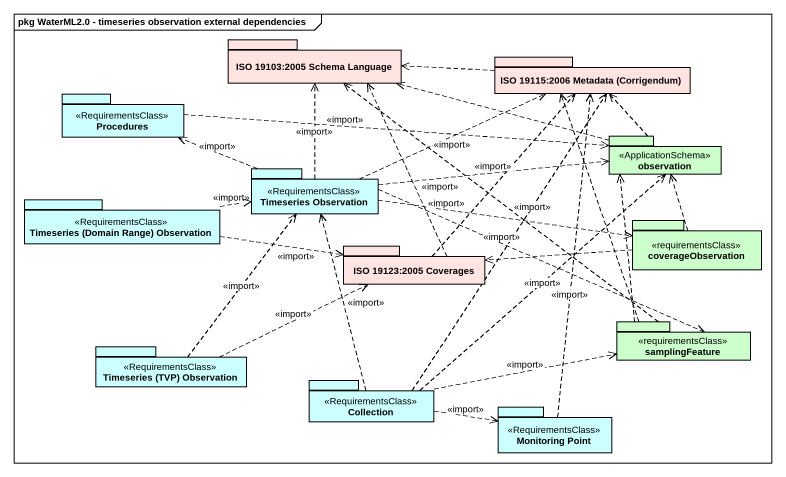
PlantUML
@startuml
mainframe pkg WaterML2.0 - timeseries observation external dependencies
package "ISO 19103:2005 Schema Language" as ISO_19103_2005_Schema #FFE4E1 {
}
package "ISO 19115:2006 Metadata (Corrigendum)" as ISO_19115_2006_Metadata #FFE4E1 {
}
package Procedures <<RequirementsClass>> #CCFFFF {
}
package observation <<ApplicationSchema>> #CCFFCC {
}
package "Timeseries (Domain Range) Observation" as Timeseries_Domain_Range <<RequirementsClass>> #CCFFFF {
}
package "Timeseries Observation" as Timeseries_Observation <<RequirementsClass>> #CCFFFF {
}
package coverageObservation <<requirementsClass>> #CCFFCC {
}
package "ISO 19123:2005 Coverages" as ISO_19123_2005_Coverages #FFE4E1 {
}
package "Timeseries (TVP) Observation" as Timeseries_TVP_Observation <<RequirementsClass>> #CCFFFF {
}
package samplingFeature <<requirementsClass>> #CCFFCC {
}
package Collection <<RequirementsClass>> #CCFFFF {
}
package "Monitoring Point" as Monitoring_Point <<RequirementsClass>> #CCFFFF {
}
ISO_19115_2006_Metadata .left.> ISO_19103_2005_Schema
Procedures .right.> observation : <<import>>
observation .left.> ISO_19103_2005_Schema
observation .up.> ISO_19115_2006_Metadata
Timeseries_Domain_Range .right.> Timeseries_Observation : <<import>>
Timeseries_Domain_Range .right.> ISO_19123_2005_Coverages : <<import>>
Timeseries_Observation .up.> ISO_19103_2005_Schema : <<import>>
Timeseries_Observation .right.> ISO_19115_2006_Metadata : <<import>>
Timeseries_Observation .left.> Procedures : <<import>>
Timeseries_Observation .right.> observation : <<import>>
Timeseries_Observation .right.> observation : <<import>>
Timeseries_Observation .right.> coverageObservation : <<import>>
Timeseries_Observation .right.> samplingFeature : <<import>>
coverageObservation .up.> observation
coverageObservation .left.> ISO_19123_2005_Coverages
ISO_19123_2005_Coverages .up.> ISO_19103_2005_Schema
ISO_19123_2005_Coverages .up.> ISO_19115_2006_Metadata
Timeseries_TVP_Observation .up.> Timeseries_Observation : <<import>>
Timeseries_TVP_Observation .right.> ISO_19123_2005_Coverages : <<import>>
samplingFeature .up.> ISO_19103_2005_Schema
samplingFeature .up.> ISO_19115_2006_Metadata
samplingFeature .up.> observation
Collection .up.> ISO_19115_2006_Metadata : <<import>>
Collection .up.> observation : <<import>>
Collection .up.> Timeseries_Observation : <<import>>
Collection .right.> samplingFeature : <<import>>
Collection .right.> Monitoring_Point : <<import>>
Monitoring_Point .up.> ISO_19115_2006_Metadata : <<import>>
@enduml
